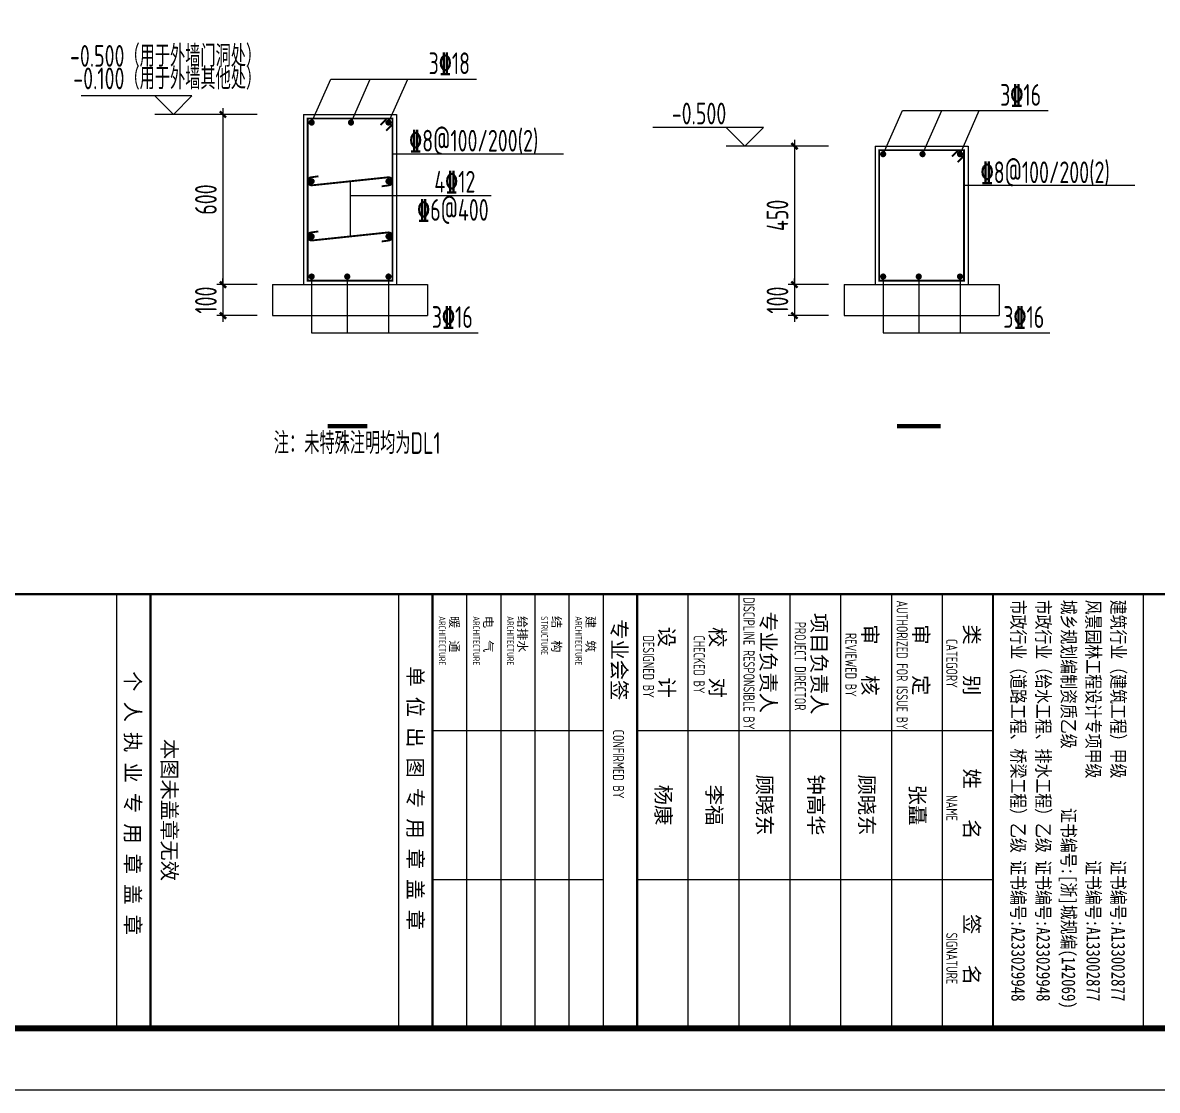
# Model space of a CAD drawing. Extents: x 2072855 to 2883818, y 17306032 to 17674225.
# Drawn here: x 2208005 to 2235455, y 17484946 to 17510765 of the extents above; entities that cross this region are included whole.
import ezdxf
from ezdxf.enums import TextEntityAlignment as Align

# ---------------------------------------------------------------- set-up
doc = ezdxf.new("R2010")
doc.units = 0
doc.header["$LTSCALE"] = 1000
doc.header["$MEASUREMENT"] = 0
doc.layers.get('Defpoints').update_dxf_attribs({"color": 250})
for name, color, linetype in [('3T_BAR', 7, 'Continuous'), ('3T_WOOD', 21, 'Continuous'), ('dim', 7, 'Continuous'), ('DIM_SYMB', 165, 'Continuous'), ('PUB_TITLE', 4, 'Continuous'), ('REIN', 1, 'Continuous'), ('TEXT', 7, 'Continuous'), ('THIN', 7, 'Continuous'), ('TK', 4, 'Continuous')]:
    doc.layers.add(name, color=color, linetype=linetype)
doc.styles.add('-宋体', font='', dxfattribs={"width": 0.8})
doc.styles.add('TSSD_Dimension', font='Tssdeng.shx', dxfattribs={"width": 0.7, "bigfont": 'hztxt.shx'})
doc.styles.add('TSSD_Label', font='tssdeng.shx', dxfattribs={"width": 0.7, "bigfont": 'hztxt.shx'})
doc.styles.add('TSSD_REIN', font='tssdeng.shx', dxfattribs={"width": 0.7, "bigfont": 'tssdchn.shx'})
doc.styles.add('图签宋体', font='', dxfattribs={"height": 300})
doc.styles.get('-宋体').set_extended_font_data('SimSun')
doc.styles.get('图签宋体').set_extended_font_data('NSimSun')
doc.dimstyles.new('TSSD_100_100', dxfattribs={"dimtxt": 350, "dimasz": 100, "dimexe": 100, "dimexo": 250, "dimgap": 100, "dimtad": 1, "dimdec": 0, "dimzin": 0, "dimdsep": 46, "dimtxsty": 'TSSD_Dimension', "dimblk": 'ARCHTICK', "dimblk1": 'ARCHTICK', "dimblk2": 'ARCHTICK', "dimcen": 0, "dimdle": 100, "dimclrt": 7, "dimadec": 0, "dimazin": 0, "dimtfac": 1, "dimtdec": 0, "dimtix": 1, "dimtmove": 2, "dimatfit": 3, "dimldrblk": 'ARCHTICK', "dimfxl": 0, "dimtolj": 1, "dimtzin": 0, "dimarcsym": 0})

# ---------------------------------------------------------------- blocks, each defined once
blk = doc.blocks.new('_ArchTick')
at = {"color": 0, "linetype": 'ByBlock', "const_width": 0.4}
blk.add_lwpolyline([(-0.5, -0.5), (0.5, 0.5)], dxfattribs=at)
blk = doc.blocks.new('*D315')
at = {"layer": 'Defpoints', "color": 0}
for p in [(4313441, 19386965), (4312641, 19384222), (4313441, 19384222)]:
    blk.add_point(p, dxfattribs=at)
at = {"layer": 'dim', "color": 0, "lineweight": -2}
for p, q in [((4313191, 19386965), (4312541, 19386965)), ((4312641, 19387065), (4312641, 19384122)), ((4313191, 19384222), (4312541, 19384222))]:
    blk.add_line(p, q, dxfattribs=at)
at = {"layer": 'dim', "color": 0, "lineweight": -2, "xscale": 100, "yscale": 100, "zscale": 100}
for p, rotation in [((4312641, 19386965), 90), ((4312641, 19384222), 270)]:
    blk.add_blockref('_ArchTick', p, dxfattribs=dict(at, rotation=rotation))
at = {"layer": 'dim', "color": 7, "insert": (4312366, 19385593), "char_height": 350, "attachment_point": 5, "rotation": 90, "style": 'TSSD_Dimension'}
blk.add_mtext('\\A1;600', dxfattribs=at)
blk = doc.blocks.new('*D316')
at = {"layer": 'Defpoints', "color": 0}
for p in [(4313441, 19384222), (4312641, 19383722), (4313441, 19383722)]:
    blk.add_point(p, dxfattribs=at)
at = {"layer": 'dim', "color": 0, "lineweight": -2}
for p, q in [((4313191, 19384222), (4312541, 19384222)), ((4312641, 19384222), (4312641, 19384322)), ((4312641, 19384222), (4312641, 19383722)), ((4313191, 19383722), (4312541, 19383722)), ((4312641, 19383722), (4312641, 19383622))]:
    blk.add_line(p, q, dxfattribs=at)
at = {"layer": 'dim', "color": 0, "lineweight": -2, "xscale": 100, "yscale": 100, "zscale": 100}
for p, rotation in [((4312641, 19384222), 270), ((4312641, 19383722), 90)]:
    blk.add_blockref('_ArchTick', p, dxfattribs=dict(at, rotation=rotation))
at = {"layer": 'dim', "color": 7, "insert": (4312366, 19383972), "char_height": 350, "attachment_point": 5, "rotation": 90, "style": 'TSSD_Dimension'}
blk.add_mtext('\\A1;100', dxfattribs=at)
blk = doc.blocks.new('*D317')
at = {"layer": 'Defpoints', "color": 0}
for p in [(4322659, 19386455), (4321859, 19384222), (4322659, 19384222)]:
    blk.add_point(p, dxfattribs=at)
at = {"layer": 'dim', "color": 0, "lineweight": -2}
for p, q in [((4322409, 19386455), (4321759, 19386455)), ((4321859, 19386555), (4321859, 19384122)), ((4322409, 19384222), (4321759, 19384222))]:
    blk.add_line(p, q, dxfattribs=at)
at = {"layer": 'dim', "color": 0, "lineweight": -2, "xscale": 100, "yscale": 100, "zscale": 100}
for p, rotation in [((4321859, 19386455), 90), ((4321859, 19384222), 270)]:
    blk.add_blockref('_ArchTick', p, dxfattribs=dict(at, rotation=rotation))
at = {"layer": 'dim', "color": 7, "insert": (4321584, 19385338), "char_height": 350, "attachment_point": 5, "rotation": 90, "style": 'TSSD_Dimension'}
blk.add_mtext('\\A1;450', dxfattribs=at)
blk = doc.blocks.new('*D318')
at = {"layer": 'Defpoints', "color": 0}
for p in [(4322659, 19384222), (4321859, 19383722), (4322659, 19383722)]:
    blk.add_point(p, dxfattribs=at)
at = {"layer": 'dim', "color": 0, "lineweight": -2}
for p, q in [((4322409, 19384222), (4321759, 19384222)), ((4321859, 19384222), (4321859, 19384322)), ((4321859, 19384222), (4321859, 19383722)), ((4322409, 19383722), (4321759, 19383722)), ((4321859, 19383722), (4321859, 19383622))]:
    blk.add_line(p, q, dxfattribs=at)
at = {"layer": 'dim', "color": 0, "lineweight": -2, "xscale": 100, "yscale": 100, "zscale": 100}
for p, rotation in [((4321859, 19384222), 270), ((4321859, 19383722), 90)]:
    blk.add_blockref('_ArchTick', p, dxfattribs=dict(at, rotation=rotation))
at = {"layer": 'dim', "color": 7, "insert": (4321584, 19383972), "char_height": 350, "attachment_point": 5, "rotation": 90, "style": 'TSSD_Dimension'}
blk.add_mtext('\\A1;100', dxfattribs=at)
blk = doc.blocks.new('GeYuanFrame_54604810', base_point=(18.76, 4.34))
at = {"layer": 'PUB_TITLE'}
for points in [[(628.76, 235.14), (628.76, 292.54)], [(652.76, 235.14), (652.76, 292.54)], [(628.76, 202.14), (628.76, 229.64)], [(652.76, 202.14), (652.76, 229.64)]]:
    blk.add_lwpolyline(points, dxfattribs=at)
at = {"layer": 'TK'}
for p, q in [((606.76, 316.74), (676.76, 316.74)), ((606.76, 284.34), (676.76, 284.34)), ((606.76, 276.14), (676.76, 276.14)), ((606.76, 267.94), (676.76, 267.94)), ((606.76, 259.74), (676.76, 259.74)), ((606.76, 251.54), (676.76, 251.54)), ((606.76, 243.34), (676.76, 243.34)), ((606.76, 235.14), (676.76, 235.14)), ((606.76, 235.14), (676.76, 235.14))]:
    blk.add_line(p, q, dxfattribs=at)
for points in [[(18.76, 424.34), (686.76, 424.34), (686.76, 4.34), (18.76, 4.34), (18.76, 424.34)], [(606.76, 292.54), (676.76, 292.54)], [(606.76, 235.14), (676.76, 235.14)], [(606.76, 229.64), (676.76, 229.64)], [(606.76, 224.14), (676.76, 224.14)], [(606.76, 218.64), (676.76, 218.64)], [(606.76, 213.14), (676.76, 213.14)], [(606.76, 207.64), (676.76, 207.64)], [(606.76, 202.14), (676.76, 202.14)], [(606.76, 196.64), (676.76, 196.64)], [(606.76, 151.14), (676.76, 151.14)]]:
    blk.add_lwpolyline(points, dxfattribs=at)
at = {"layer": 'TK', "const_width": 1}
blk.add_lwpolyline([(676.76, 414.34), (43.76, 414.34), (43.76, 14.34), (676.76, 14.34)], close=True, dxfattribs=at)
at = {"layer": 'TK'}
for points, const_width in [([(606.76, 414.34), (606.76, 14.34)], 0.4), ([(606.76, 292.54), (676.76, 292.54)], 0.35), ([(606.76, 292.54), (676.76, 292.54)], 0.35), ([(606.76, 235.14), (676.76, 235.14)], 0.35), ([(606.76, 202.14), (676.76, 202.14)], 0.35), ([(606.76, 156.64), (676.76, 156.64)], 0.35)]:
    blk.add_lwpolyline(points, dxfattribs=dict(at, const_width=const_width))
for s, height, style, width, p in [('建筑行业（建筑工程）甲级           证书编号:A133002877', 2.2, '-宋体', 0.8, (607.67, 311.64)), ('风景园林工程设计专项甲级           证书编号:A133002877', 2.2, '-宋体', 0.8, (607.67, 307.62)), ('城乡规划编制资质乙级        证书编号:[浙]城规编(142069)', 2.2, '-宋体', 0.8, (607.67, 303.63)), ('市政行业（给水工程、排水工程）乙级 证书编号:A233029948', 2.2, '-宋体', 0.8, (607.67, 299.55)), ('市政行业（道路工程、桥梁工程）乙级 证书编号:A233029948', 2.2, '-宋体', 0.8, (607.67, 295.5)), ('CATEGORY', 1.8, 'TSSD_REIN', 0.7, (613.99, 284.98)), ('NAME', 1.8, 'TSSD_REIN', 0.7, (639.18, 284.98)), ('SIGNATURE', 1.8, 'TSSD_REIN', 0.7, (661.34, 284.98)), ('AUTHORIZED FOR ISSUE BY', 1.8, 'TSSD_REIN', 0.7, (607.79, 276.98)), ('REVIEWED BY', 1.8, 'TSSD_REIN', 0.7, (613.03, 268.72)), ('PROJECT DIRECTOR', 1.8, 'TSSD_REIN', 0.7, (611.22, 260.55)), ('DISCIPLINE RESPONSIBLE BY', 1.8, 'TSSD_REIN', 0.7, (607.25, 252.28)), ('CHECKED BY', 1.8, 'TSSD_REIN', 0.7, (613.42, 244.25)), ('DESIGNED BY', 1.8, 'TSSD_REIN', 0.7, (613.43, 236.08)), ('CONFIRMED BY', 1.8, 'TSSD_REIN', 0.7, (628.61, 231.23)), ('ARCHITECTURE', 1.08, 'TSSD_REIN', 0.7, (610.32, 225.15)), ('STRUCTURE', 1.08, 'TSSD_REIN', 0.7, (610.32, 219.65)), ('ARCHITECTURE', 1.08, 'TSSD_REIN', 0.7, (610.32, 214.15)), ('ARCHITECTURE', 1.08, 'TSSD_REIN', 0.7, (610.32, 208.65)), ('ARCHITECTURE', 1.08, 'TSSD_REIN', 0.7, (610.32, 203.15))]:
    blk.add_text(s, height=height, dxfattribs=dict(at, style=style, width=width)).set_placement(p)
at = {"layer": 'TK', "style": '图签宋体'}
for s, height, p in [('类   别', 2.4, (611.65, 287.9)), ('姓   名', 2.4, (634.87, 287.9)), ('签   名', 2.4, (658.35, 287.9)), ('审   定', 2.4, (611.65, 279.7)), ('审   核', 2.4, (611.65, 271.5)), ('项目负责人', 2.4, (609.8, 263.3)), ('专业负责人', 2.4, (609.56, 255.1)), ('校   对', 2.4, (612.06, 246.9)), ('设   计', 2.4, (612.03, 238.7)), ('专业会签', 2.4, (610.79, 231.05)), ('建  筑', 1.44, (610.28, 226.92)), ('结  构', 1.44, (610.28, 221.42)), ('给排水', 1.44, (610.28, 215.92)), ('电  气', 1.44, (610.28, 210.42)), ('暖  通', 1.44, (610.28, 204.92)), ('单 位 出 图 专 用 章 盖 章', 2.4, (618.39, 198.16)), ('本图未盖章无效', 2.4, (630.1, 158.51)), ('个 人 执 业 专 用 章 盖 章', 2.4, (619.19, 152.58))]:
    blk.add_text(s, height=height, dxfattribs=at).set_placement(p)
at = {"layer": 'TK', "char_height": 2.4, "width": 24, "attachment_point": 5, "style": '图签宋体'}
for s, insert in [('张矗', (640.76, 280.21)), ('顾晓东', (640.76, 272.04)), ('钟高华', (640.76, 263.84)), ('顾晓东', (640.76, 255.57)), ('李福', (640.76, 247.44)), ('杨康', (640.76, 239.24))]:
    blk.add_mtext(s, dxfattribs=dict(at, insert=insert))
blk = doc.blocks.new('2141421423')
for p, q in [((4313941.2, 19386964.9), (4313941.2, 19384221.5)), ((4313941.2, 19386964.9), (4315441.2, 19386964.9)), ((4315441.2, 19386964.9), (4315441.2, 19384221.5)), ((4323158.8, 19386455.4), (4323158.8, 19384221.5)), ((4323158.8, 19386455.4), (4324658.8, 19386455.4)), ((4324658.8, 19386455.4), (4324658.8, 19384221.5)), ((4315376.2, 19386332.4), (4318131.7, 19386332.4)), ((4314691.2, 19385887.4), (4314691.2, 19384998.3)), ((4324593.8, 19385822.8), (4327349.3, 19385822.8)), ((4314691.2, 19385656.5), (4316964.4, 19385656.5)), ((4313441.2, 19384221.5), (4313441.2, 19383721.5)), ((4313441.2, 19384221.5), (4315941.2, 19384221.5)), ((4315941.2, 19384221.5), (4315941.2, 19383721.5)), ((4322658.8, 19384221.5), (4322658.8, 19383721.5)), ((4322658.8, 19384221.5), (4325158.8, 19384221.5)), ((4325158.8, 19384221.5), (4325158.8, 19383721.5)), ((4313441.2, 19383721.5), (4315941.2, 19383721.5)), ((4322658.8, 19383721.5), (4325158.8, 19383721.5))]:
    blk.add_line(p, q)
for points in [[(4314071.2, 19386834.9), (4314382.6, 19387536.5), (4316732.5, 19387536.5)], [(4314706.4, 19386834.9), (4315017.8, 19387536.5)], [(4315311.2, 19386834.9), (4315622.6, 19387536.5)], [(4323288.8, 19386325.4), (4323600.1, 19387027), (4325950, 19387027)], [(4323924, 19386325.4), (4324235.4, 19387027)], [(4324528.8, 19386325.4), (4324840.1, 19387027)], [(4314071.2, 19384351.5), (4314071.2, 19383445.4), (4316758.3, 19383445.4)], [(4314645.5, 19384351.5), (4314645.5, 19383445.4)], [(4315311.2, 19384351.5), (4315311.2, 19383445.4)], [(4323288.8, 19384351.5), (4323288.8, 19383445.4), (4325975.9, 19383445.4)], [(4323863.1, 19384351.5), (4323863.1, 19383445.4)], [(4324528.8, 19384351.5), (4324528.8, 19383445.4)]]:
    blk.add_lwpolyline(points)
at = {"layer": 'DIM_SYMB', "const_width": 70}
for points in [[(4314328.2, 19381939.1), (4314970, 19381939.1)], [(4323514.6, 19381939.1), (4324218.8, 19381939.1)]]:
    blk.add_lwpolyline(points, dxfattribs=at)
at = {"layer": 'REIN', "const_width": 30}
for points in [[(4315180.4, 19386796), (4315284.3, 19386899.9), (4315376.2, 19386899.9), (4315376.2, 19384286.5), (4314006.2, 19384286.5), (4314006.2, 19386899.9), (4315376.2, 19386899.9), (4315376.2, 19386808.1), (4315272.3, 19386704.1)], [(4324398, 19386286.5), (4324501.9, 19386390.4), (4324593.8, 19386390.4), (4324593.8, 19384286.5), (4323223.8, 19384286.5), (4323223.8, 19386390.4), (4324593.8, 19386390.4), (4324593.8, 19386298.5), (4324489.9, 19386194.6)]]:
    blk.add_lwpolyline(points, dxfattribs=at)
at = {"layer": 'REIN', "const_width": 50}
for points in [[(4314046.2, 19386834.9, 1), (4314096.2, 19386834.9, 1)], [(4314681.4, 19386834.9, 1), (4314731.4, 19386834.9, 1)], [(4315286.2, 19386834.9, 1), (4315336.2, 19386834.9, 1)], [(4323263.8, 19386325.4, 1), (4323313.8, 19386325.4, 1)], [(4323899, 19386325.4, 1), (4323949, 19386325.4, 1)], [(4324503.8, 19386325.4, 1), (4324553.8, 19386325.4, 1)], [(4314046.2, 19385887.4, 1), (4314096.2, 19385887.4, 1)], [(4315286.2, 19385887.4, 1), (4315336.2, 19385887.4, 1)], [(4314046.2, 19384998.3, 1), (4314096.2, 19384998.3, 1)], [(4315286.2, 19384998.3, 1), (4315336.2, 19384998.3, 1)], [(4314046.2, 19384351.5, 1), (4314096.2, 19384351.5, 1)], [(4314620.5, 19384351.5, 1), (4314670.5, 19384351.5, 1)], [(4315286.2, 19384351.5, 1), (4315336.2, 19384351.5, 1)], [(4323263.8, 19384351.5, 1), (4323313.8, 19384351.5, 1)], [(4323838.1, 19384351.5, 1), (4323888.1, 19384351.5, 1)], [(4324503.8, 19384351.5, 1), (4324553.8, 19384351.5, 1)]]:
    blk.add_lwpolyline(points, format="xyb", close=True, dxfattribs=at)
at = {"layer": 'REIN', "const_width": 30}
for points in [[(4314181, 19385968.4), (4314062.2, 19385951.8, 0.9999254), (4314080.2, 19385823), (4315302.2, 19385951.8, -1.0000746), (4315320.2, 19385823), (4315201.3, 19385806.4)], [(4314181, 19385079.3), (4314062.2, 19385062.7, 0.9999254), (4314080.2, 19384933.9), (4315302.2, 19385062.7, -1.0000746), (4315320.2, 19384933.9), (4315201.3, 19384917.3)]]:
    blk.add_lwpolyline(points, format="xyb", dxfattribs=at)
at = {"layer": 'THIN'}
for p, q in [((4312141.2, 19387264.9), (4310354.7, 19387264.9)), ((4311841.2, 19386964.9), (4311541.2, 19387264.9)), ((4311841.2, 19386964.9), (4312141.2, 19387264.9)), ((4312641.2, 19386964.9), (4311541.2, 19386964.9)), ((4321358.8, 19386755.4), (4319572.3, 19386755.4)), ((4321058.8, 19386455.4), (4320758.8, 19386755.4)), ((4321058.8, 19386455.4), (4321358.8, 19386755.4)), ((4321858.8, 19386455.4), (4320758.8, 19386455.4))]:
    blk.add_line(p, q, dxfattribs=at)
at = {"layer": 'TEXT', "style": 'TSSD_REIN', "width": 0.7}
for s, p in [('3\x8418', (4315958.4, 19387615)), ('3\x8416', (4325176, 19387105.5)), ('\x848@100/200(2)', (4315644.7, 19386367.2)), ('\x848@100/200(2)', (4324862.3, 19385857.7)), ('4\x8412', (4316050, 19385706.2)), ('\x846@400', (4315773.7, 19385251)), ('3\x8416', (4316009.7, 19383523.9)), ('3\x8416', (4325227.3, 19383523.9))]:
    blk.add_text(s, height=350, dxfattribs=at).set_placement(p)
at = {"layer": 'THIN', "style": 'TSSD_Label', "width": 0.7}
for s, p in [('-0.500（用于外墙门洞处）', (4313257.5, 19387734)), ('-0.100（用于外墙其他处）', (4313257.5, 19387371.2)), ('-0.500', (4320758.8, 19386805.4)), ('注：未特殊注明均为DL1', (4316153.4, 19381492.4))]:
    blk.add_text(s, height=350, dxfattribs=at).set_placement(p, align=Align.RIGHT)
at = {"layer": 'dim'}
for base, p1, p2, text, picture, middle in [((4312641.2, 19384221.5), (4313441.2, 19386964.9), (4313441.2, 19384221.5), '600', '*D315', (4312366.2, 19385593.2)), ((4321858.8, 19384221.5), (4322658.8, 19386455.4), (4322658.8, 19384221.5), '450', '*D317', (4321583.8, 19385338.5)), ((4312641.2, 19383721.5), (4313441.2, 19384221.5), (4313441.2, 19383721.5), '100', '*D316', (4312366.2, 19383971.5)), ((4321858.8, 19383721.5), (4322658.8, 19384221.5), (4322658.8, 19383721.5), '100', '*D318', (4321583.8, 19383971.5))]:
    dim = blk.add_linear_dim(base=base, p1=p1, p2=p2, angle=90, text=text, dimstyle='TSSD_100_100', dxfattribs=at)
    dim.commit()
    dim.dimension.update_dxf_attribs({"geometry": picture, "text_midpoint": middle})

msp = doc.modelspace()

# ---------------------------------------------------------------- block references
at = {"layer": '3T_BAR', "color": 11, "xscale": 1.5, "yscale": 1.5, "zscale": 1.5}
msp.add_blockref('2141421423', (-4256111.5, -11571901.7), dxfattribs=at)
at = {"layer": '3T_WOOD', "xscale": 150, "yscale": 150, "zscale": 150, "rotation": 270}
msp.add_blockref('GeYuanFrame_54604810', (2188250.7, 17585146.4), dxfattribs=at)

doc.saveas('drawing.dxf')
